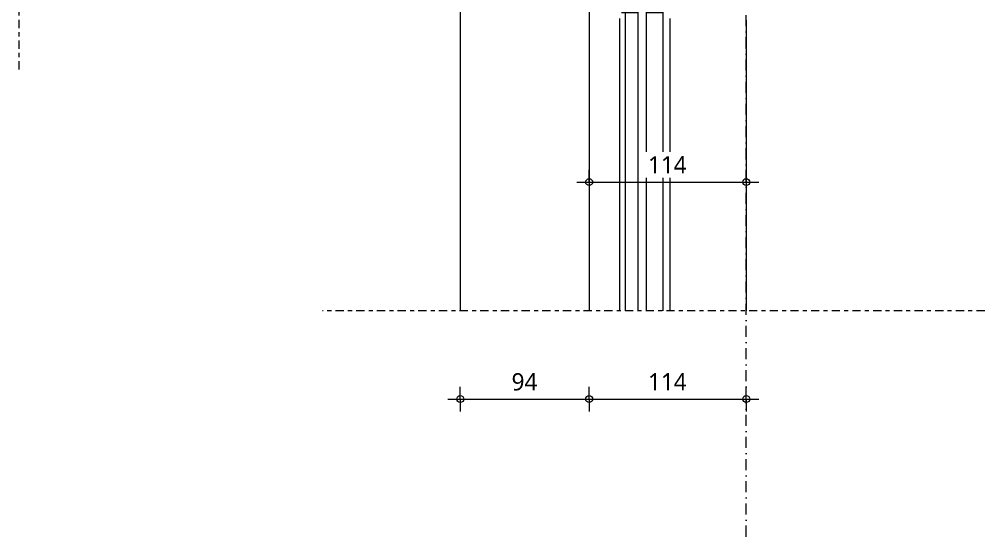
# Model space of a CAD drawing. Header units: millimetres. Extents: x 2927 to 18500, y -7154 to 6447.
# Drawn here: x 5296 to 5996, y -1824 to -1448 of the extents above; entities that cross this region are included whole.
import ezdxf

# ---------------------------------------------------------------- set-up
doc = ezdxf.new("R2010")
doc.units = ezdxf.units.MM
doc.linetypes.add('MV_center', pattern=[15, 6, -3, 3, -3])
doc.linetypes.add('MV_stramien', pattern=[16, 8, -4, 0, -4])
for name, color, linetype, lineweight in [('A-ANNO-DIMS', 211, 'Continuous', 13), ('A-ANNO-DIMS-5', 211, 'Continuous', 13), ('A-DETL', 90, 'Continuous', 13), ('A-DETL-GENF', 92, 'Continuous', 18)]:
    doc.layers.add(name, color=color, linetype=linetype, lineweight=lineweight)
doc.styles.add('Segoe UI_3', font='segoeui.ttf', dxfattribs={"height": 12.5})
doc.dimstyles.new('2_5_mm_controle', dxfattribs={"dimscale": 304.8, "dimtxt": 13.092049, "dimasz": 0.016404, "dimexe": 0.029528, "dimexo": 0.0625, "dimgap": 0.008202, "dimtad": 1, "dimdec": 0, "dimzin": 0, "dimdsep": 46, "dimtxsty": 'Segoe UI_3', "dimblk1": 'DOTBLANK', "dimblk2": 'DOTBLANK', "dimsah": 1, "dimcen": 0.09, "dimdle": 0.029528, "dimazin": 0, "dimtfac": 1, "dimtdec": 4, "dimtix": 1, "dimtmove": 0, "dimatfit": 3, "dimfxl": 0.029528, "dimfxlon": 1, "dimtvp": 1, "dimtfill": 1, "dimtolj": 1, "dimtzin": 0, "dimarcsym": 2})

# ---------------------------------------------------------------- blocks, each defined once
blk = doc.blocks.new('31 dubbel_glas1 - Type 1-3238161-Details Domera')
at = {"layer": 'A-DETL-GENF', "lineweight": 13}
for p, q in [((94.03, 36.19), (306.03, 36.19)), ((320, 36.19), (320, 0)), ((94.03, 32.19), (320, 32.19)), ((310, 23), (310, 35)), ((310, 32.19), (320, 23)), ((310, 23), (320, 32.19)), ((94.03, 23), (320, 23)), ((94.03, 17), (320, 17)), ((310, 5), (310, 17)), ((310, 17), (320, 5)), ((310, 5), (320, 17)), ((320, 5), (94.03, 5)), ((306.03, 0), (94.03, 0))]:
    blk.add_line(p, q, dxfattribs=at)
blk = doc.blocks.new('NLRS_00_DI_maskeer - Type 1-4234592-Details Domera')
at = {"layer": 'A-DETL-GENF', "linetype": 'MV_center'}
blk.add_line((380.5, 0), (-100, 0), dxfattribs=at)
blk = doc.blocks.new('NLRS_00_DI_maskeer - Type 1-4234605-Details Domera')
at = {"layer": 'A-DETL-GENF', "linetype": 'MV_center'}
blk.add_line((-100, 0), (1108.6, 0), dxfattribs=at)
blk = doc.blocks.new('DIMBLOCK236-Details Domera')
at = {"layer": 'A-ANNO-DIMS-5'}
for p, q in [((5615.96, -1723.78), (5615.96, -1714.78)), ((5709.46, -1723.78), (5709.46, -1714.78)), ((5606.96, -1723.78), (5709.46, -1723.78)), ((5615.96, -1723.78), (5615.96, -1732.78)), ((5709.46, -1723.78), (5709.46, -1732.78))]:
    blk.add_line(p, q, dxfattribs=at)
for centre in [(5615.96, -1723.78), (5709.46, -1723.78)]:
    blk.add_circle(centre, 2.5, dxfattribs=at)
at = {"layer": 'A-ANNO-DIMS-5', "color": 0, "insert": (5653.19, -1704.97), "char_height": 12.5, "width": 22.8516, "attachment_point": 1, "line_spacing_factor": 1.142579, "style": 'Segoe UI_3', "bg_fill": 3, "box_fill_scale": 1.25, "bg_fill_color": 9, "bg_fill_true_color": 13158600, "bg_fill_transparency": 0}
blk.add_mtext('94', dxfattribs=at)
blk = doc.blocks.new('_DotBlank')
at = {"color": 0, "linetype": 'ByBlock', "lineweight": -2}
blk.add_line((-0.5, 0), (-1, 0), dxfattribs=at)
blk.add_circle((0, 0), 0.5, dxfattribs=at)
blk = doc.blocks.new('DIMBLOCK237-Details Domera')
at = {"layer": 'A-ANNO-DIMS-5'}
for p, q in [((5709.46, -1723.78), (5709.46, -1714.78)), ((5823.46, -1723.78), (5823.46, -1714.78)), ((5709.46, -1723.78), (5832.46, -1723.78)), ((5709.46, -1723.78), (5709.46, -1732.78)), ((5823.46, -1723.78), (5823.46, -1732.78))]:
    blk.add_line(p, q, dxfattribs=at)
for centre in [(5709.46, -1723.78), (5823.46, -1723.78)]:
    blk.add_circle(centre, 2.5, dxfattribs=at)
at = {"layer": 'A-ANNO-DIMS-5', "color": 0, "insert": (5752.18, -1704.97), "char_height": 12.5, "width": 34.2774, "attachment_point": 1, "line_spacing_factor": 1.142579, "style": 'Segoe UI_3', "bg_fill": 3, "box_fill_scale": 1.25, "bg_fill_color": 9, "bg_fill_true_color": 13158600, "bg_fill_transparency": 0}
blk.add_mtext('114', dxfattribs=at)
blk = doc.blocks.new('DIMBLOCK238-Details Domera')
at = {"layer": 'A-ANNO-DIMS-5'}
for p, q in [((5709.46, -1566.4), (5709.46, -1557.4)), ((5823.46, -1566.4), (5823.46, -1557.4)), ((5700.46, -1566.4), (5832.46, -1566.4)), ((5709.46, -1566.4), (5709.46, -1575.4)), ((5823.46, -1566.4), (5823.46, -1575.4))]:
    blk.add_line(p, q, dxfattribs=at)
for centre in [(5709.46, -1566.4), (5823.46, -1566.4)]:
    blk.add_circle(centre, 2.5, dxfattribs=at)
at = {"layer": 'A-ANNO-DIMS-5', "color": 0, "insert": (5752.18, -1547.59), "char_height": 12.5, "width": 34.2774, "attachment_point": 1, "line_spacing_factor": 1.142579, "style": 'Segoe UI_3', "bg_fill": 3, "box_fill_scale": 1.25, "bg_fill_color": 9, "bg_fill_true_color": 13158600, "bg_fill_transparency": 0}
blk.add_mtext('114', dxfattribs=at)

msp = doc.modelspace()

# ---------------------------------------------------------------- linework, layer by layer
at = {"layer": 'A-DETL', "linetype": 'MV_stramien', "lineweight": 18}
msp.add_line((5823.46, -1823.58), (5823.46, -543.58), dxfattribs=at)
at = {"layer": 'A-DETL', "lineweight": 18}
msp.add_line((5615.96, -1384.66), (5615.96, -1659.66), dxfattribs=at)
at = {"layer": 'A-DETL'}
for p, q in [((5709.46, -1430.66), (5709.46, -1659.66)), ((5823.46, -1448.96), (5823.46, -1659.66))]:
    msp.add_line(p, q, dxfattribs=at)

# ---------------------------------------------------------------- block references
at = {"layer": 'A-DETL-GENF', "linetype": 'MV_center', "rotation": 89.99999999999989}
msp.add_blockref('NLRS_00_DI_maskeer - Type 1-4234605-Details Domera', (5295.96, -1384.66), dxfattribs=at)
at = {"layer": 'A-DETL-GENF', "lineweight": 13, "rotation": 90.00000000000078}
msp.add_blockref('31 dubbel_glas1 - Type 1-3238161-Details Domera', (5767.96, -1753.69), dxfattribs=at)
at = {"layer": 'A-DETL-GENF', "linetype": 'MV_center'}
msp.add_blockref('NLRS_00_DI_maskeer - Type 1-4234592-Details Domera', (5615.96, -1659.66), dxfattribs=at)

# ---------------------------------------------------------------- dimensions: what is measured, and where the dimension line sits
at = {"layer": 'A-ANNO-DIMS'}
dim = msp.add_linear_dim(base=(5709.45875681, -1723.78211686), p1=(5615.95875681, -1714.78211686), p2=(5709.45875681, -1714.78211686), dimstyle='2_5_mm_controle', override={"dimpost": '<>', "dimfxl": 93.5}, dxfattribs=at)
dim.commit()
dim.dimension.update_dxf_attribs({"geometry": 'DIMBLOCK236-Details Domera', "text_midpoint": (5662.70875681, -1714.81855339)})

# ---------------------------------------------------------------- next in the draw order: dimensions: what is measured, and where the dimension line sits
for base, p1, p2, picture, middle in [((5823.46, -1566.4), (5709.46, -1557.4), (5823.46, -1557.4), 'DIMBLOCK238-Details Domera', (5766.46, -1557.51)), ((5823.46, -1723.78), (5709.46, -1714.78), (5823.46, -1714.78), 'DIMBLOCK237-Details Domera', (5766.46, -1714.89))]:
    dim = msp.add_linear_dim(base=base, p1=p1, p2=p2, dimstyle='2_5_mm_controle', override={"dimpost": '<>', "dimfxl": 114}, dxfattribs=at)
    dim.commit()
    dim.dimension.update_dxf_attribs({"geometry": picture, "text_midpoint": middle})

doc.saveas('drawing.dxf')
